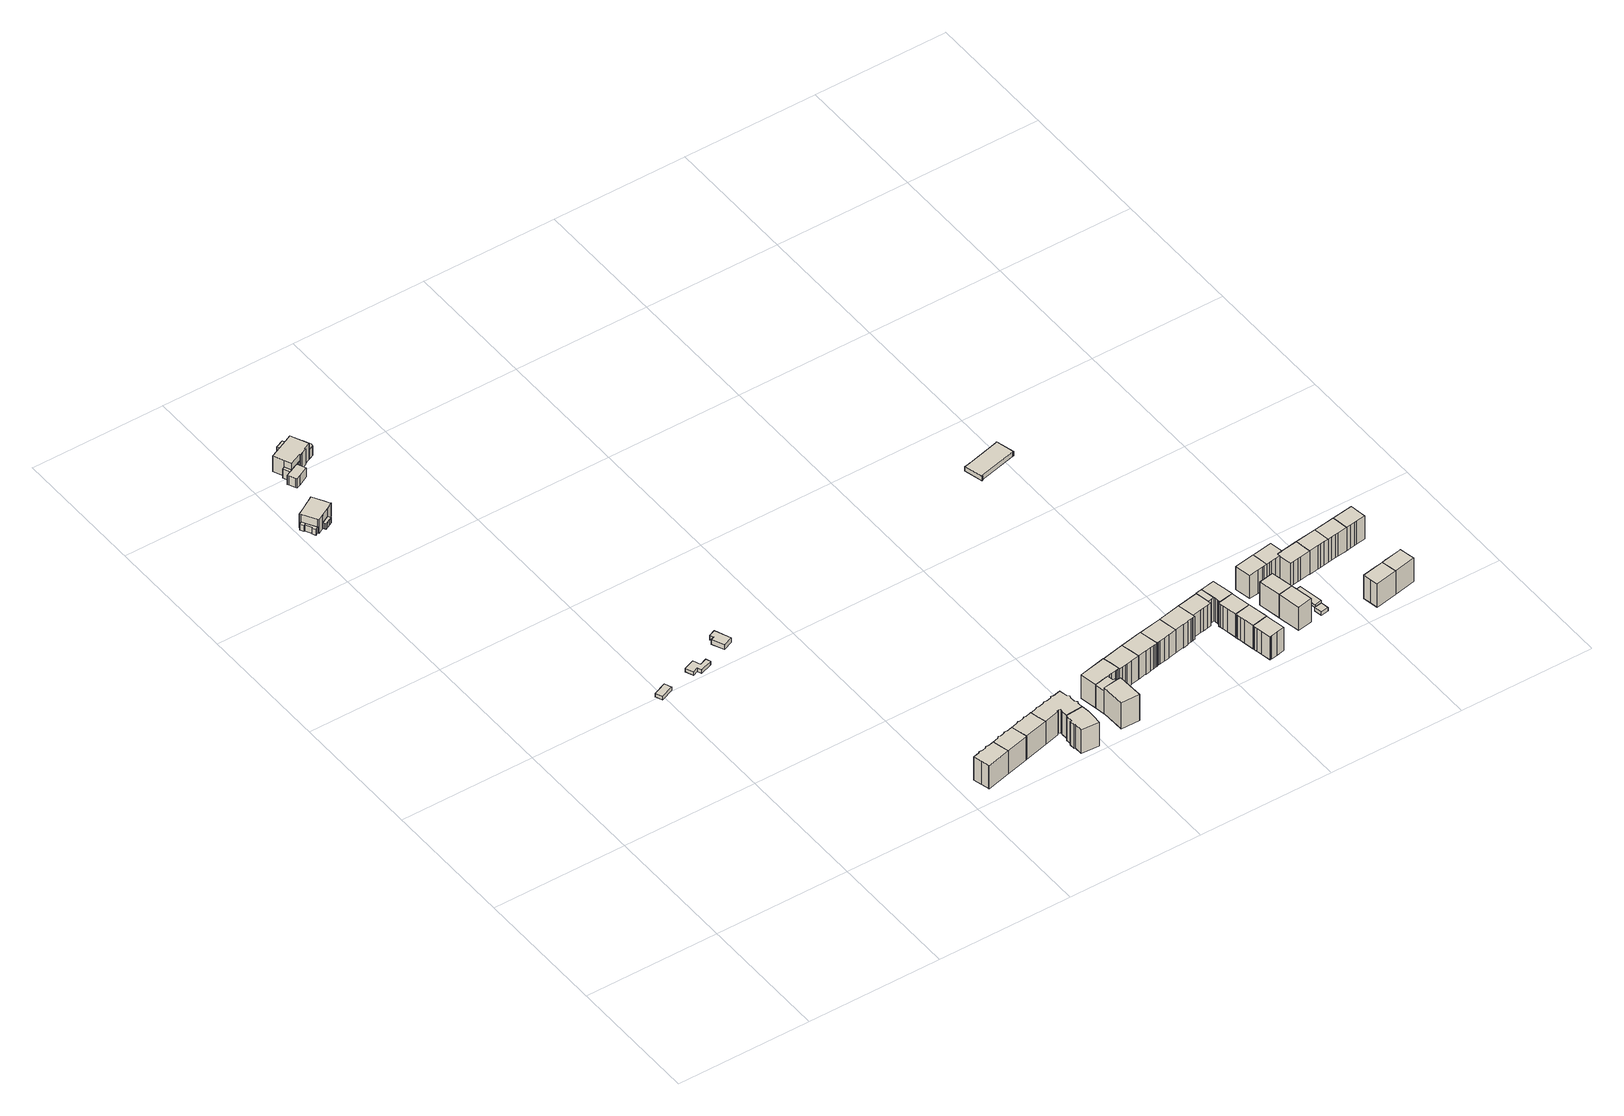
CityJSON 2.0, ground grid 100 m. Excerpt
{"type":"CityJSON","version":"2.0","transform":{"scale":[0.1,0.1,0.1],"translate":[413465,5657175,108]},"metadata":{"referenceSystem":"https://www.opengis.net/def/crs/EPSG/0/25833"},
"CityObjects":{
"building1":{"type":"Building","attributes":{"Gemeindeschluessel":14612000,"Geometrietyp2DReferenz":"3000","function":"31001_9998","roofType":"9999"},"children":["building1-1","building1-2","building1-3","building1-4","building1-5"]},
"building1-1":{"type":"BuildingPart","attributes":{"Dachtyp_tdc":"tdcFreeFormRoof","Dachneigung":37.54,"QualitaetDacherkennung":12,"Geometrietyp2DReferenz":"3000","measuredHeight":5.53,"roofType":"5000"},"parents":["building1"],"geometry":[{"type":"Solid","lod":"1","boundaries":[[[[0,1,2,3,4]],[[5,6,7,8,9]],[[4,6,5,0]],[[3,7,6,4]],[[2,8,7,3]],[[1,9,8,2]],[[0,5,9,1]]]]}]},
"building1-2":{"type":"BuildingPart","attributes":{"Dachtyp_tdc":"tdcPolyFlatRoof","Dachneigung":0,"QualitaetDacherkennung":38,"Geometrietyp2DReferenz":"3000","measuredHeight":4.51,"roofType":"1000"},"parents":["building1"],"geometry":[{"type":"MultiSurface","lod":"1","boundaries":[[[10,11,12,13,14,15,16,17]],[[18,19,20,21,22,23,24,25]],[[17,19,18,10]],[[16,20,19,17]],[[15,21,20,16]],[[14,22,21,15]],[[24,12,11,25]],[[10,18,25,11]]]}]},
"building1-3":{"type":"BuildingPart","attributes":{"Dachtyp_tdc":"tdcFreeFormRoof","Dachneigung":54.99,"QualitaetDacherkennung":22,"Geometrietyp2DReferenz":"3000","measuredHeight":5.43,"roofType":"5000"},"parents":["building1"],"geometry":[{"type":"Solid","lod":"1","boundaries":[[[[26,27,28,29,30,31,32,33]],[[34,35,36,37,38,39,40,41]],[[32,35,34,33]],[[31,36,35,32]],[[30,37,36,31]],[[29,38,37,30]],[[28,39,38,29]],[[27,40,39,28]],[[26,41,40,27]],[[33,34,41,26]]]]}]},
"building1-4":{"type":"BuildingPart","attributes":{"Dachtyp_tdc":"tdcFreeFormRoof","Dachneigung":34.6,"QualitaetDacherkennung":12,"Geometrietyp2DReferenz":"3000","measuredHeight":5.37,"roofType":"5000"},"parents":["building1"],"geometry":[{"type":"Solid","lod":"1","boundaries":[[[[42,43,44,45,46,47,48]],[[49,50,51,52,53,8,7]],[[47,50,49,48]],[[46,51,50,47]],[[45,52,51,46]],[[44,53,52,45]],[[43,8,53,44]],[[42,7,8,43]],[[48,49,7,42]]]]}]},
"building1-5":{"type":"BuildingPart","attributes":{"Dachtyp_tdc":"tdcHipRoof","Dachneigung":27.83,"QualitaetDacherkennung":69,"Geometrietyp2DReferenz":"3000","measuredHeight":13.16,"roofType":"3200"},"parents":["building1"],"geometry":[{"type":"Solid","lod":"1","boundaries":[[[[54,55,56,57,58,59,60,61,62,63,64,65,66]],[[67,68,25,23,69,34,41,70,49,6,71,72,73]],[[66,68,67,54]],[[65,25,68,66]],[[64,23,25,65]],[[63,69,23,64]],[[62,34,69,63]],[[61,41,34,62]],[[60,70,41,61]],[[59,49,70,60]],[[58,6,49,59]],[[57,71,6,58]],[[56,72,71,57]],[[55,73,72,56]],[[54,67,73,55]]]]}]},
"building2":{"type":"Building","attributes":{"Dachtyp_tdc":"tdcPolyFlatRoof","Gemeindeschluessel":14612000,"Dachneigung":0,"QualitaetDacherkennung":56,"Geometrietyp2DReferenz":"3000","measuredHeight":3,"function":"31001_9998","roofType":"1000"},"geometry":[{"type":"Solid","lod":"1","boundaries":[[[[74,75,76,77,78,79,80]],[[81,82,83,84,85,86,87]],[[80,82,81,74]],[[79,83,82,80]],[[78,84,83,79]],[[77,85,84,78]],[[76,86,85,77]],[[75,87,86,76]],[[74,81,87,75]]]]}]},
"building3":{"type":"Building","attributes":{"Gemeindeschluessel":14612000,"Geometrietyp2DReferenz":"3000","function":"31001_9998","roofType":"9999"},"children":["building3-1","building3-2","building3-3","building3-4","building3-5"]},
"building3-1":{"type":"BuildingPart","attributes":{"Dachtyp_tdc":"tdcPolyFlatRoof","Dachneigung":0,"QualitaetDacherkennung":56,"Geometrietyp2DReferenz":"3000","measuredHeight":7.68,"roofType":"1000"},"parents":["building3"],"geometry":[{"type":"Solid","lod":"1","boundaries":[[[[88,89,90,91]],[[92,93,94,95]],[[91,93,92,88]],[[90,94,93,91]],[[89,95,94,90]],[[88,92,95,89]]]]}]},
"building3-2":{"type":"BuildingPart","attributes":{"Dachtyp_tdc":"tdcPolyFlatRoof","Dachneigung":0,"QualitaetDacherkennung":40,"Geometrietyp2DReferenz":"3000","measuredHeight":7.78,"roofType":"1000"},"parents":["building3"],"geometry":[{"type":"Solid","lod":"1","boundaries":[[[[96,97,98,99,100,101,102,103,104,105]],[[92,106,107,108,109,110,111,112,113,93]],[[105,92,93,96]],[[104,106,92,105]],[[103,107,106,104]],[[102,108,107,103]],[[101,109,108,102]],[[100,110,109,101]],[[99,111,110,100]],[[98,112,111,99]],[[97,113,112,98]],[[96,93,113,97]]]]}]},
"building3-3":{"type":"BuildingPart","attributes":{"Dachtyp_tdc":"tdcFreeFormRoof","Dachneigung":13.92,"QualitaetDacherkennung":42,"Geometrietyp2DReferenz":"3000","measuredHeight":12.1,"roofType":"5000"},"parents":["building3"],"geometry":[{"type":"Solid","lod":"1","boundaries":[[[[114,115,116,117,118,119]],[[120,121,122,123,124,125]],[[119,121,120,114]],[[118,122,121,119]],[[117,123,122,118]],[[116,124,123,117]],[[115,125,124,116]],[[114,120,125,115]]]]}]},
"building3-4":{"type":"BuildingPart","attributes":{"Dachtyp_tdc":"tdcGableRoof","Dachneigung":20.52,"QualitaetDacherkennung":22,"Geometrietyp2DReferenz":"3000","measuredHeight":15.48,"roofType":"3100"},"parents":["building3"],"geometry":[{"type":"Solid","lod":"1","boundaries":[[[[126,127,128,129,130,131,132,133,134,135,136,137,138,139,140,141]],[[92,95,142,143,120,144,125,145,146,147,148,149,150,151,152,106]],[[141,92,106,126]],[[140,95,92,141]],[[139,142,95,140]],[[138,143,142,139]],[[137,120,143,138]],[[136,144,120,137]],[[135,125,144,136]],[[134,145,125,135]],[[133,146,145,134]],[[132,147,146,133]],[[131,148,147,132]],[[130,149,148,131]],[[129,150,149,130]],[[128,151,150,129]],[[127,152,151,128]],[[126,106,152,127]]]]}]},
"building3-5":{"type":"BuildingPart","attributes":{"Dachtyp_tdc":"tdcPolyFlatRoof","Dachneigung":0,"QualitaetDacherkennung":51,"Geometrietyp2DReferenz":"3000","measuredHeight":7.84,"roofType":"1000"},"parents":["building3"],"geometry":[{"type":"Solid","lod":"1","boundaries":[[[[153,154,155,156,157,158]],[[146,159,160,161,162,147]],[[158,159,146,153]],[[157,160,159,158]],[[156,161,160,157]],[[155,162,161,156]],[[154,147,162,155]],[[153,146,147,154]]]]}]},
"building4":{"type":"Building","attributes":{"Dachtyp_tdc":"tdcPolyFlatRoof","Gemeindeschluessel":14612000,"Dachneigung":0,"QualitaetDacherkennung":77,"Geometrietyp2DReferenz":"3000","measuredHeight":3,"function":"31001_9998","roofType":"1000"},"geometry":[{"type":"Solid","lod":"1","boundaries":[[[[163,164,165,166,167,168,169,170]],[[171,172,173,174,175,176,177,178]],[[170,172,171,163]],[[169,173,172,170]],[[168,174,173,169]],[[167,175,174,168]],[[166,176,175,167]],[[165,177,176,166]],[[164,178,177,165]],[[163,171,178,164]]]]}]},
"building5":{"type":"Building","attributes":{"Dachtyp_tdc":"tdcFreeFormRoof","Gemeindeschluessel":14612000,"Dachneigung":10.22,"QualitaetDacherkennung":84,"Geometrietyp2DReferenz":"3000","measuredHeight":4.33,"function":"31001_9998","roofType":"5000"},"geometry":[{"type":"Solid","lod":"1","boundaries":[[[[179,180,181,182,183,184]],[[185,186,187,188,189,190]],[[184,186,185,179]],[[183,187,186,184]],[[182,188,187,183]],[[181,189,188,182]],[[180,190,189,181]],[[179,185,190,180]]]]}]},
"building6":{"type":"Building","attributes":{"Dachtyp_tdc":"tdcGableRoof","Gemeindeschluessel":14612000,"Dachneigung":38.99,"QualitaetDacherkennung":72,"Geometrietyp2DReferenz":"3000","measuredHeight":22.59,"function":"31001_9998","roofType":"3100"},"geometry":[{"type":"Solid","lod":"1","boundaries":[[[[191,192,193,194,195,196,197,198,199,200,201,202,203,204]],[[205,206,207,208,209,210,211,212,213,214,215,216,217,218]],[[204,206,205,191]],[[203,207,206,204]],[[202,208,207,203]],[[201,209,208,202]],[[200,210,209,201]],[[199,211,210,200]],[[198,212,211,199]],[[197,213,212,198]],[[196,214,213,197]],[[195,215,214,196]],[[194,216,215,195]],[[193,217,216,194]],[[192,218,217,193]],[[191,205,218,192]]]]}]},
"building7":{"type":"Building","attributes":{"Dachtyp_tdc":"tdcFreeFormRoof","Gemeindeschluessel":14612000,"Dachneigung":38.68,"QualitaetDacherkennung":72,"Geometrietyp2DReferenz":"3000","measuredHeight":22.57,"function":"31001_9998","roofType":"5000"},"geometry":[{"type":"Solid","lod":"1","boundaries":[[[[219,220,221,222,223,224,225,226,199,197,227,228]],[[229,230,231,213,211,232,233,234,235,236,237,238]],[[228,230,229,219]],[[227,231,230,228]],[[197,213,231,227]],[[199,211,213,197]],[[226,232,211,199]],[[225,233,232,226]],[[224,234,233,225]],[[223,235,234,224]],[[222,236,235,223]],[[221,237,236,222]],[[220,238,237,221]],[[219,229,238,220]]]]}]},
"building8":{"type":"Building","attributes":{"Dachtyp_tdc":"tdcGableRoof","Gemeindeschluessel":14612000,"Dachneigung":38.67,"QualitaetDacherkennung":61,"Geometrietyp2DReferenz":"3000","measuredHeight":22.52,"function":"31001_9998","roofType":"3100"},"geometry":[{"type":"Solid","lod":"1","boundaries":[[[[239,240,241,242,243,244,245,246,247,248,249,250,251,252]],[[253,254,255,256,257,258,259,260,261,262,230,263,229,264]],[[252,254,253,239]],[[251,255,254,252]],[[250,256,255,251]],[[249,257,256,250]],[[248,258,257,249]],[[247,259,258,248]],[[246,260,259,247]],[[245,261,260,246]],[[244,262,261,245]],[[243,230,262,244]],[[242,263,230,243]],[[241,229,263,242]],[[240,264,229,241]],[[239,253,264,240]]]]}]},
"building9":{"type":"Building","attributes":{"Dachtyp_tdc":"tdcFreeFormRoof","Gemeindeschluessel":14612000,"Dachneigung":10.52,"QualitaetDacherkennung":20,"Geometrietyp2DReferenz":"3000","measuredHeight":22.15,"function":"31001_9998","roofType":"5000"},"geometry":[{"type":"Solid","lod":"1","boundaries":[[[[265,266,267,268,269,270,271,272,273,274,275,276,277,278,279,280,281,282,283,284,285,286,287,288,289,290,291,292]],[[293,294,295,296,297,298,299,300,301,302,303,304,305,306,307,308,262,260,309,310,311,312,313,314,315,316,317,318]],[[292,294,293,265]],[[291,295,294,292]],[[290,296,295,291]],[[289,297,296,290]],[[288,298,297,289]],[[287,299,298,288]],[[286,300,299,287]],[[285,301,300,286]],[[284,302,301,285]],[[283,303,302,284]],[[282,304,303,283]],[[281,305,304,282]],[[280,306,305,281]],[[279,307,306,280]],[[278,308,307,279]],[[277,262,308,278]],[[276,260,262,277]],[[275,309,260,276]],[[274,310,309,275]],[[273,311,310,274]],[[272,312,311,273]],[[271,313,312,272]],[[270,314,313,271]],[[269,315,314,270]],[[268,316,315,269]],[[267,317,316,268]],[[266,318,317,267]],[[265,293,318,266]]]]}]},
"building10":{"type":"Building","attributes":{"Dachtyp_tdc":"tdcFreeFormRoof","Gemeindeschluessel":14612000,"Dachneigung":33.55,"QualitaetDacherkennung":65,"Geometrietyp2DReferenz":"3000","measuredHeight":22.98,"function":"31001_9998","roofType":"5000"},"geometry":[{"type":"Solid","lod":"1","boundaries":[[[[319,320,321,322,323,324,325,326,327,328,329,330,331]],[[332,333,334,335,336,337,338,339,340,341,342,343,344]],[[331,333,332,319]],[[330,334,333,331]],[[329,335,334,330]],[[328,336,335,329]],[[327,337,336,328]],[[326,338,337,327]],[[325,339,338,326]],[[324,340,339,325]],[[323,341,340,324]],[[322,342,341,323]],[[321,343,342,322]],[[320,344,343,321]],[[319,332,344,320]]]]}]},
"building11":{"type":"Building","attributes":{"Dachtyp_tdc":"tdcPolyFlatRoof","Gemeindeschluessel":14612000,"Dachneigung":0,"QualitaetDacherkennung":39,"Geometrietyp2DReferenz":"3000","measuredHeight":21.98,"function":"31001_9998","roofType":"1000"},"geometry":[{"type":"Solid","lod":"1","boundaries":[[[[345,346,347,348,349]],[[350,351,352,353,354]],[[349,351,350,345]],[[348,352,351,349]],[[347,353,352,348]],[[346,354,353,347]],[[345,350,354,346]]]]}]},
"building12":{"type":"Building","attributes":{"Gemeindeschluessel":14612000,"Geometrietyp2DReferenz":"3000","function":"31001_9998","roofType":"9999"},"children":["building12-1","building12-2"]},
"building12-1":{"type":"BuildingPart","attributes":{"Dachtyp_tdc":"tdcGableRoof","Dachneigung":11.78,"QualitaetDacherkennung":37,"Geometrietyp2DReferenz":"3000","measuredHeight":21.66,"roofType":"3100"},"parents":["building12"],"geometry":[{"type":"Solid","lod":"1","boundaries":[[[[355,356,357,358,359,360,361,362,363,364]],[[365,366,367,368,369,370,371,372,373,374]],[[364,366,365,355]],[[363,367,366,364]],[[362,368,367,363]],[[361,369,368,362]],[[360,370,369,361]],[[359,371,370,360]],[[358,372,371,359]],[[357,373,372,358]],[[356,374,373,357]],[[355,365,374,356]]]]}]},
"building12-2":{"type":"BuildingPart","attributes":{"Dachtyp_tdc":"tdcHipAndGableRoof","Dachneigung":33.48,"QualitaetDacherkennung":50,"Geometrietyp2DReferenz":"3000","measuredHeight":22.66,"roofType":"5000"},"parents":["building12"],"geometry":[{"type":"Solid","lod":"1","boundaries":[[[[375,376,377,378,379,380,381,382,383,384,385,386]],[[387,388,389,390,391,392,367,366,374,393,394,395]],[[386,388,387,375]],[[385,389,388,386]],[[384,390,389,385]],[[383,391,390,384]],[[382,392,391,383]],[[381,367,392,382]],[[380,366,367,381]],[[379,374,366,380]],[[378,393,374,379]],[[377,394,393,378]],[[376,395,394,377]],[[375,387,395,376]]]]}]},
"building13":{"type":"Building","attributes":{"Dachtyp_tdc":"tdcGableRoof","Gemeindeschluessel":14612000,"Dachneigung":37.56,"QualitaetDacherkennung":75,"Geometrietyp2DReferenz":"3000","measuredHeight":22.7,"function":"31001_9998","roofType":"3100"},"geometry":[{"type":"Solid","lod":"1","boundaries":[[[[396,397,398,399,400,401,402,403,404,405,406,407,408]],[[409,410,411,412,413,414,415,416,417,418,419,420,421]],[[408,410,409,396]],[[407,411,410,408]],[[406,412,411,407]],[[405,413,412,406]],[[404,414,413,405]],[[403,415,414,404]],[[402,416,415,403]],[[401,417,416,402]],[[400,418,417,401]],[[399,419,418,400]],[[398,420,419,399]],[[397,421,420,398]],[[396,409,421,397]]]]}]},
"building14":{"type":"Building","attributes":{"Dachtyp_tdc":"tdcGableRoof","Gemeindeschluessel":14612000,"Dachneigung":37.58,"QualitaetDacherkennung":75,"Geometrietyp2DReferenz":"3000","measuredHeight":22.75,"function":"31001_9998","roofType":"3100"},"geometry":[{"type":"Solid","lod":"1","boundaries":[[[[422,423,424,425,426,427,428,429,430,431,432,433,434,435]],[[436,437,438,439,440,441,442,410,443,421,444,445,446,447]],[[435,437,436,422]],[[434,438,437,435]],[[433,439,438,434]],[[432,440,439,433]],[[431,441,440,432]],[[430,442,441,431]],[[429,410,442,430]],[[428,443,410,429]],[[427,421,443,428]],[[426,444,421,427]],[[425,445,444,426]],[[424,446,445,425]],[[423,447,446,424]],[[422,436,447,423]]]]}]},
"building15":{"type":"Building","attributes":{"Dachtyp_tdc":"tdcFreeFormRoof","Gemeindeschluessel":14612000,"Dachneigung":36.89,"QualitaetDacherkennung":49,"Geometrietyp2DReferenz":"3000","measuredHeight":22.26,"function":"31001_9998","roofType":"5000"},"geometry":[{"type":"Solid","lod":"1","boundaries":[[[[448,449,450,451,452,453,454,455,456,457,458,459]],[[444,460,461,462,463,464,465,466,467,468,469,446]],[[459,460,444,448]],[[458,461,460,459]],[[457,462,461,458]],[[456,463,462,457]],[[455,464,463,456]],[[454,465,464,455]],[[453,466,465,454]],[[452,467,466,453]],[[451,468,467,452]],[[450,469,468,451]],[[449,446,469,450]],[[448,444,446,449]]]]}]},
"building16":{"type":"Building","attributes":{"Dachtyp_tdc":"tdcGableRoof","Gemeindeschluessel":14612000,"Dachneigung":37.35,"QualitaetDacherkennung":48,"Geometrietyp2DReferenz":"3000","measuredHeight":22.16,"function":"31001_9998","roofType":"3100"},"geometry":[{"type":"Solid","lod":"1","boundaries":[[[[470,471,472,473,474,459,475,458,476,477,478,479,480,481,482]],[[483,484,485,486,487,488,489,490,461,491,460,492,493,494,495]],[[482,484,483,470]],[[481,485,484,482]],[[480,486,485,481]],[[479,487,486,480]],[[478,488,487,479]],[[477,489,488,478]],[[476,490,489,477]],[[458,461,490,476]],[[475,491,461,458]],[[459,460,491,475]],[[474,492,460,459]],[[473,493,492,474]],[[472,494,493,473]],[[471,495,494,472]],[[470,483,495,471]]]]}]},
"building17":{"type":"Building","attributes":{"Dachtyp_tdc":"tdcFreeFormRoof","Gemeindeschluessel":14612000,"Dachneigung":37.31,"QualitaetDacherkennung":61,"Geometrietyp2DReferenz":"3000","measuredHeight":21.75,"function":"31001_9998","roofType":"5000"},"geometry":[{"type":"Solid","lod":"1","boundaries":[[[[496,497,474,472,498,499,500,501]],[[502,503,504,505,506,507,508,509]],[[501,503,502,496]],[[500,504,503,501]],[[499,505,504,500]],[[498,506,505,499]],[[472,507,506,498]],[[474,508,507,472]],[[497,509,508,474]],[[496,502,509,497]]]]}]},
"building18":{"type":"Building","attributes":{"Dachtyp_tdc":"tdcGableRoof","Gemeindeschluessel":14612000,"Dachneigung":37.19,"QualitaetDacherkennung":61,"Geometrietyp2DReferenz":"3000","measuredHeight":21.91,"function":"31001_9998","roofType":"3100"},"geometry":[{"type":"Solid","lod":"1","boundaries":[[[[510,511,512,513,514,515,516,517,518,519,520]],[[521,522,523,524,525,526,527,528,529,530,531]],[[520,522,521,510]],[[519,523,522,520]],[[518,524,523,519]],[[517,525,524,518]],[[516,526,525,517]],[[515,527,526,516]],[[514,528,527,515]],[[513,529,528,514]],[[512,530,529,513]],[[511,531,530,512]],[[510,521,531,511]]]]}]},
"building19":{"type":"Building","attributes":{"Dachtyp_tdc":"tdcFreeFormRoof","Gemeindeschluessel":14612000,"Dachneigung":37.47,"QualitaetDacherkennung":62,"Geometrietyp2DReferenz":"3000","measuredHeight":21.95,"function":"31001_9998","roofType":"5000"},"geometry":[{"type":"Solid","lod":"1","boundaries":[[[[532,533,534,535,536,537,538]],[[539,540,527,525,541,542,543]],[[538,540,539,532]],[[537,527,540,538]],[[536,525,527,537]],[[535,541,525,536]],[[534,542,541,535]],[[533,543,542,534]],[[532,539,543,533]]]]}]},
"building20":{"type":"Building","attributes":{"Dachtyp_tdc":"tdcGableRoof","Gemeindeschluessel":14612000,"Dachneigung":36.87,"QualitaetDacherkennung":61,"Geometrietyp2DReferenz":"3000","measuredHeight":21.86,"function":"31001_9998","roofType":"3100"},"geometry":[{"type":"Solid","lod":"1","boundaries":[[[[544,538,545,546,547,548,549,550,551,552,553,532]],[[554,555,556,557,558,559,560,561,562,563,564,565]],[[532,555,554,544]],[[553,556,555,532]],[[552,557,556,553]],[[551,558,557,552]],[[550,559,558,551]],[[549,560,559,550]],[[548,561,560,549]],[[547,562,561,548]],[[546,563,562,547]],[[545,564,563,546]],[[538,565,564,545]],[[544,554,565,538]]]]}]},
"building21":{"type":"Building","attributes":{"Gemeindeschluessel":14612000,"Geometrietyp2DReferenz":"3000","function":"31001_9998","roofType":"9999"},"children":["building21-1","building21-2"]},
"building21-1":{"type":"BuildingPart","attributes":{"Dachtyp_tdc":"tdcHipAndGableRoof","Dachneigung":33.11,"QualitaetDacherkennung":47,"Geometrietyp2DReferenz":"3000","measuredHeight":21.76,"roofType":"5000"},"parents":["building21"],"geometry":[{"type":"Solid","lod":"1","boundaries":[[[[566,567,568,569,570,571,572,573,574,575,576,577]],[[562,578,579,580,581,582,583,584,585,586,564,587]],[[577,578,562,566]],[[576,579,578,577]],[[575,580,579,576]],[[574,581,580,575]],[[573,582,581,574]],[[572,583,582,573]],[[571,584,583,572]],[[570,585,584,571]],[[569,586,585,570]],[[568,564,586,569]],[[567,587,564,568]],[[566,562,587,567]]]]}]},
"building21-2":{"type":"BuildingPart","attributes":{"Dachtyp_tdc":"tdcGableRoof","Dachneigung":12.91,"QualitaetDacherkennung":57,"Geometrietyp2DReferenz":"3000","measuredHeight":21.29,"roofType":"3100"},"parents":["building21"],"geometry":[{"type":"Solid","lod":"1","boundaries":[[[[588,589,590,591,592,593]],[[584,594,595,596,597,585]],[[593,594,584,588]],[[592,595,594,593]],[[591,596,595,592]],[[590,597,596,591]],[[589,585,597,590]],[[588,584,585,589]]]]}]},
"building22":{"type":"Building","attributes":{"Dachtyp_tdc":"tdcPolyFlatRoof","Gemeindeschluessel":14612000,"Dachneigung":5.59,"QualitaetDacherkennung":74,"Geometrietyp2DReferenz":"3000","measuredHeight":4.55,"function":"31001_9998","roofType":"2100"},"geometry":[{"type":"Solid","lod":"1","boundaries":[[[[598,599,600,601,602,603,604,605,606,607,608,609,610,611]],[[612,613,614,615,616,617,618,619,620,621,622,623,624,625]],[[611,613,612,598]],[[610,614,613,611]],[[609,615,614,610]],[[608,616,615,609]],[[607,617,616,608]],[[606,618,617,607]],[[605,619,618,606]],[[604,620,619,605]],[[603,621,620,604]],[[602,622,621,603]],[[601,623,622,602]],[[600,624,623,601]],[[599,625,624,600]],[[598,612,625,599]]]]}]},
"building23":{"type":"Building","attributes":{"Dachtyp_tdc":"tdcFreeFormRoof","Gemeindeschluessel":14612000,"Dachneigung":36.78,"QualitaetDacherkennung":77,"Geometrietyp2DReferenz":"3000","measuredHeight":21.89,"function":"31001_9998","roofType":"5000"},"geometry":[{"type":"Solid","lod":"1","boundaries":[[[[626,627,628,629,630,631]],[[632,633,634,635,636,637]],[[631,633,632,626]],[[630,634,633,631]],[[629,635,634,630]],[[628,636,635,629]],[[627,637,636,628]],[[626,632,637,627]]]]}]},
"building24":{"type":"Building","attributes":{"Dachtyp_tdc":"tdcFreeFormRoof","Gemeindeschluessel":14612000,"Dachneigung":36.45,"QualitaetDacherkennung":78,"Geometrietyp2DReferenz":"3000","measuredHeight":21.71,"function":"31001_9998","roofType":"5000"},"geometry":[{"type":"Solid","lod":"1","boundaries":[[[[626,631,638,639,640]],[[641,642,643,644,645]],[[640,642,641,626]],[[639,643,642,640]],[[638,644,643,639]],[[631,645,644,638]],[[626,641,645,631]]]]}]},
"building25":{"type":"Building","attributes":{"Dachtyp_tdc":"tdcHipAndGableRoof","Gemeindeschluessel":14612000,"Dachneigung":37.34,"QualitaetDacherkennung":56,"Geometrietyp2DReferenz":"3000","measuredHeight":22.02,"function":"31001_9998","roofType":"5000"},"geometry":[{"type":"Solid","lod":"1","boundaries":[[[[646,647,648,649,650,651,652,653]],[[654,655,656,657,658,659,660,661]],[[653,655,654,646]],[[652,656,655,653]],[[651,657,656,652]],[[650,658,657,651]],[[649,659,658,650]],[[648,660,659,649]],[[647,661,660,648]],[[646,654,661,647]]]]}]},
"building26":{"type":"Building","attributes":{"Dachtyp_tdc":"tdcPolyFlatRoof","Gemeindeschluessel":14612000,"Dachneigung":0,"QualitaetDacherkennung":61,"Geometrietyp2DReferenz":"3000","measuredHeight":2.88,"function":"31001_9998","roofType":"1000"},"geometry":[{"type":"Solid","lod":"1","boundaries":[[[[662,663,664,665]],[[666,667,668,669]],[[665,667,666,662]],[[664,668,667,665]],[[663,669,668,664]],[[662,666,669,663]]]]}]},
"building27":{"type":"Building","attributes":{"Dachtyp_tdc":"tdcPolyFlatRoof","Gemeindeschluessel":14612000,"Dachneigung":0,"QualitaetDacherkennung":74,"Geometrietyp2DReferenz":"3000","measuredHeight":2.3,"function":"31001_9998","roofType":"1000"},"geometry":[{"type":"Solid","lod":"1","boundaries":[[[[670,671,672,673]],[[674,675,676,677]],[[673,675,674,670]],[[672,676,675,673]],[[671,677,676,672]],[[670,674,677,671]]]]}]},
"building28":{"type":"Building","attributes":{"Dachtyp_tdc":"tdcFreeFormRoof","Gemeindeschluessel":14612000,"Dachneigung":37.11,"QualitaetDacherkennung":60,"Geometrietyp2DReferenz":"3000","measuredHeight":21.98,"function":"31001_9998","roofType":"5000"},"geometry":[{"type":"Solid","lod":"1","boundaries":[[[[678,648,646,679,680,681,682,683,684]],[[685,686,687,688,689,690,691,692,693]],[[684,686,685,678]],[[683,687,686,684]],[[682,688,687,683]],[[681,689,688,682]],[[680,690,689,681]],[[679,691,690,680]],[[646,692,691,679]],[[648,693,692,646]],[[678,685,693,648]]]]}]},
"building29":{"type":"Building","attributes":{"Dachtyp_tdc":"tdcHipAndGableRoof","Gemeindeschluessel":14612000,"Dachneigung":37.37,"QualitaetDacherkennung":59,"Geometrietyp2DReferenz":"3000","measuredHeight":21.88,"function":"31001_9998","roofType":"5000"},"geometry":[{"type":"Solid","lod":"1","boundaries":[[[[694,695,684,683,682,696,697,698,699,700]],[[701,702,703,704,705,706,707,708,709,710]],[[700,702,701,694]],[[699,703,702,700]],[[698,704,703,699]],[[697,705,704,698]],[[696,706,705,697]],[[682,707,706,696]],[[683,708,707,682]],[[684,709,708,683]],[[695,710,709,684]],[[694,701,710,695]]]]}]},
"building30":{"type":"Building","attributes":{"Dachtyp_tdc":"tdcFreeFormRoof","Gemeindeschluessel":14612000,"Dachneigung":36.82,"QualitaetDacherkennung":59,"Geometrietyp2DReferenz":"3000","measuredHeight":22,"function":"31001_9998","roofType":"5000"},"geometry":[{"type":"Solid","lod":"1","boundaries":[[[[711,712,713,714,715,716,717]],[[718,719,720,721,722,723,724]],[[717,719,718,711]],[[716,720,719,717]],[[715,721,720,716]],[[714,722,721,715]],[[713,723,722,714]],[[712,724,723,713]],[[711,718,724,712]]]]}]},
"building31":{"type":"Building","attributes":{"Dachtyp_tdc":"tdcGableRoof","Gemeindeschluessel":14612000,"Dachneigung":36.87,"QualitaetDacherkennung":70,"Geometrietyp2DReferenz":"3000","measuredHeight":22.02,"function":"31001_9998","roofType":"3100"},"geometry":[{"type":"Solid","lod":"1","boundaries":[[[[725,726,727,728,729,730,731,732]],[[733,734,735,736,737,738,739,740]],[[732,734,733,725]],[[731,735,734,732]],[[730,736,735,731]],[[729,737,736,730]],[[728,738,737,729]],[[727,739,738,728]],[[726,740,739,727]],[[725,733,740,726]]]]}]},
"building32":{"type":"Building","attributes":{"Dachtyp_tdc":"tdcFreeFormRoof","Gemeindeschluessel":14612000,"Dachneigung":37.52,"QualitaetDacherkennung":62,"Geometrietyp2DReferenz":"3000","measuredHeight":21.96,"function":"31001_9998","roofType":"5000"},"geometry":[{"type":"Solid","lod":"1","boundaries":[[[[741,742,743,744,745,746,747]],[[748,749,750,751,752,719,718]],[[747,749,748,741]],[[746,750,749,747]],[[745,751,750,746]],[[744,752,751,745]],[[743,719,752,744]],[[742,718,719,743]],[[741,748,718,742]]]]}]},
"building33":{"type":"Building","attributes":{"Dachtyp_tdc":"tdcGableRoof","Gemeindeschluessel":14612000,"Dachneigung":36.77,"QualitaetDacherkennung":70,"Geometrietyp2DReferenz":"3000","measuredHeight":21.92,"function":"31001_9998","roofType":"3100"},"geometry":[{"type":"Solid","lod":"1","boundaries":[[[[728,727,753,754,755,756,757,758,729]],[[759,760,761,762,763,764,765,766,767]],[[729,760,759,728]],[[758,761,760,729]],[[757,762,761,758]],[[756,763,762,757]],[[755,764,763,756]],[[754,765,764,755]],[[753,766,765,754]],[[727,767,766,753]],[[728,759,767,727]]]]}]},
"building34":{"type":"Building","attributes":{"Dachtyp_tdc":"tdcGableRoof","Gemeindeschluessel":14612000,"Dachneigung":37.19,"QualitaetDacherkennung":62,"Geometrietyp2DReferenz":"3000","measuredHeight":21.91,"function":"31001_9998","roofType":"3100"},"geometry":[{"type":"Solid","lod":"1","boundaries":[[[[768,769,741,770,747,771,772,773,774]],[[775,776,777,778,779,749,780,748,781]],[[774,776,775,768]],[[773,777,776,774]],[[772,778,777,773]],[[771,779,778,772]],[[747,749,779,771]],[[770,780,749,747]],[[741,748,780,770]],[[769,781,748,741]],[[768,775,781,769]]]]}]}
},
"vertices":[
[8,4528,96],[23,4502,96],[28,4505,96],[44,4514,96],[29,4540,96],[8,4528,46],[29,4540,46],[44,4514,46],[28,4505,46],[23,4502,46],
[230,4565,91],[218,4559,91],[231,4535,91],[236,4527,91],[232,4535,91],[243,4542,91],[247,4552,91],[241,4563,91],[230,4565,46],[241,4563,46],[247,4552,46],[243,4542,46],[232,4535,46],[236,4527,46],[231,4535,46],[218,4559,46],
[137,4459,91],[143,4448,91],[149,4438,91],[167,4448,91],[189,4460,91],[207,4471,91],[201,4482,91],[195,4492,91],[195,4492,46],[201,4482,46],[207,4471,46],[189,4460,46],[167,4448,46],[149,4438,46],[143,4448,46],[137,4459,46],
[44,4514,95],[28,4505,95],[55,4458,95],[50,4455,95],[64,4430,95],[68,4433,95],[85,4443,95],[85,4443,46],[68,4433,46],[64,4430,46],[50,4455,46],[55,4458,46],
[128,4614,159],[123,4611,159],[63,4576,159],[22,4552,159],[29,4540,159],[85,4443,159],[91,4432,159],[137,4459,159],[195,4492,159],[241,4519,159],[236,4527,159],[218,4559,159],[172,4639,159],[128,4614,46],[172,4639,46],[241,4519,46],[91,4432,46],[22,4552,46],[63,4576,46],[123,4611,46],
[955,2014,38],[976,1962,38],[1072,2001,38],[1072,2002,38],[1067,2013,38],[1061,2030,38],[1052,2053,38],[955,2014,8],[1052,2053,8],[1061,2030,8],[1067,2013,8],[1072,2002,8],[1072,2001,8],[976,1962,8],
[230,4928,141],[207,4978,141],[188,4968,141],[211,4919,141],[230,4928,64],[211,4919,64],[188,4968,64],[207,4978,64],
[211,4919,142],[178,4904,142],[184,4892,142],[203,4850,142],[208,4840,142],[241,4855,142],[315,4890,142],[287,4952,142],[317,4967,142],[230,4928,142],[317,4967,64],[287,4952,64],[315,4890,64],[241,4855,64],[208,4840,64],[203,4850,64],[184,4892,64],[178,4904,64],
[261,5094,184],[320,5121,184],[318,5126,184],[309,5145,184],[250,5118,184],[259,5099,184],[261,5094,64],[259,5099,64],[250,5118,64],[309,5145,64],[318,5126,64],[320,5121,64],
[317,4967,197],[321,4960,197],[339,4968,197],[379,4987,197],[376,4993,197],[425,5016,197],[426,5016,197],[391,5091,197],[367,5144,197],[320,5121,197],[278,5102,197],[261,5094,197],[213,5072,197],[172,5053,197],[207,4978,197],[230,4928,197],[172,5053,64],[213,5072,64],[278,5102,64],[367,5144,64],[391,5091,64],[426,5016,64],[425,5016,64],[376,4993,64],[379,4987,64],[339,4968,64],[321,4960,64],
[391,5091,143],[426,5016,143],[430,5018,143],[463,5033,143],[468,5053,143],[441,5114,143],[441,5114,64],[468,5053,64],[463,5033,64],[430,5018,64],
[1319,2023,36],[1410,2059,36],[1397,2092,36],[1344,2071,36],[1321,2127,36],[1244,2097,36],[1267,2040,36],[1306,2055,36],[1319,2023,6],[1306,2055,6],[1267,2040,6],[1244,2097,6],[1321,2127,6],[1344,2071,6],[1397,2092,6],[1410,2059,6],
[1635,2152,46],[1587,2269,46],[1539,2249,46],[1551,2222,46],[1524,2211,46],[1563,2123,46],[1635,2152,7],[1563,2123,7],[1524,2211,7],[1551,2222,7],[1539,2249,7],[1587,2269,7],
[2155,205,246],[2114,196,246],[2108,194,246],[2125,131,246],[2140,75,246],[2141,72,246],[2318,116,246],[2303,175,246],[2288,237,246],[2246,227,246],[2227,230,246],[2214,219,246],[2189,213,246],[2167,216,246],[2155,205,50],[2167,216,50],[2189,213,50],[2214,219,50],[2227,230,50],[2246,227,50],[2288,237,50],[2303,175,50],[2318,116,50],[2141,72,50],[2140,75,50],[2125,131,50],[2108,194,50],[2114,196,50],
[2463,281,246],[2418,270,246],[2401,275,246],[2388,263,246],[2366,258,246],[2360,256,246],[2343,261,246],[2331,249,246],[2484,157,246],[2490,160,246],[2463,281,50],[2490,160,50],[2484,157,50],[2331,249,50],[2343,261,50],[2360,256,50],[2366,258,50],[2388,263,50],[2401,275,50],[2418,270,50],
[2523,303,247],[2510,293,247],[2463,281,247],[2477,218,247],[2490,160,247],[2666,203,247],[2651,261,247],[2636,324,247],[2622,319,247],[2604,315,247],[2591,312,247],[2578,316,247],[2569,307,247],[2534,298,247],[2523,303,50],[2534,298,50],[2569,307,50],[2578,316,50],[2591,312,50],[2604,315,50],[2622,319,50],[2636,324,50],[2651,261,50],[2666,203,50],[2477,218,50],[2510,293,50],
[2901,382,246],[2847,369,246],[2828,375,246],[2818,363,246],[2781,355,246],[2763,360,246],[2750,348,246],[2713,340,246],[2696,344,246],[2683,333,246],[2650,326,246],[2636,324,246],[2666,203,246],[2780,232,246],[2783,240,246],[2794,243,246],[2808,238,246],[2810,230,246],[2806,219,246],[2808,174,246],[2933,184,246],[2931,206,246],[2929,220,246],[2937,238,246],[2923,254,246],[2920,291,246],[2926,310,246],[2913,326,246],[2901,382,50],[2913,326,50],[2926,310,50],[2920,291,50],[2923,254,50],[2937,238,50],[2929,220,50],[2931,206,50],[2933,184,50],[2808,174,50],[2806,219,50],[2810,230,50],[2808,238,50],[2794,243,50],[2783,240,50],[2780,232,50],[2650,326,50],[2683,333,50],[2696,344,50],[2713,340,50],[2750,348,50],[2763,360,50],[2781,355,50],[2818,363,50],[2828,375,50],[2847,369,50],
[2939,73,247],[2940,102,247],[2939,129,247],[2933,184,247],[2808,174,247],[2808,173,247],[2799,163,247],[2801,112,247],[2792,112,247],[2793,73,247],[2801,73,247],[2802,9,247],[2936,1,247],[2939,73,47],[2936,1,47],[2802,9,47],[2801,73,47],[2793,73,47],[2792,112,47],[2801,112,47],[2799,163,47],[2808,173,47],[2808,174,47],[2933,184,47],[2939,129,47],[2940,102,47],
[3135,47,273],[3274,44,273],[3267,238,273],[3253,239,273],[3129,224,273],[3135,47,53],[3129,224,53],[3253,239,53],[3267,238,53],[3274,44,53],
[3192,314,247],[3118,300,247],[3129,224,247],[3206,233,247],[3253,239,247],[3248,276,247],[3235,274,247],[3225,321,247],[3238,323,247],[3238,324,247],[3192,314,51],[3238,324,51],[3238,323,51],[3225,321,51],[3235,274,51],[3248,276,51],[3253,239,51],[3206,233,51],[3129,224,51],[3118,300,51],
[3323,336,251],[3310,399,251],[3295,466,251],[3095,425,251],[3118,300,251],[3238,324,251],[3238,323,251],[3257,327,251],[3259,322,251],[3292,329,251],[3304,332,251],[3315,334,251],[3323,336,51],[3315,334,51],[3304,332,51],[3292,329,51],[3259,322,51],[3257,327,51],[3095,425,51],[3295,466,51],[3310,399,51],
[3476,433,249],[3462,502,249],[3295,466,249],[3310,400,249],[3323,336,249],[3323,330,249],[3350,335,249],[3377,340,249],[3389,342,249],[3389,340,249],[3426,347,249],[3426,349,249],[3491,362,249],[3476,433,50],[3491,362,50],[3426,349,50],[3426,347,50],[3389,340,50],[3389,342,50],[3377,340,50],[3350,335,50],[3323,330,50],[3323,336,50],[3310,400,50],[3295,466,50],[3462,502,50],
[3646,392,248],[3654,394,248],[3655,394,248],[3640,467,248],[3627,535,248],[3462,502,248],[3476,434,248],[3491,362,248],[3557,375,248],[3558,372,248],[3595,380,248],[3594,383,248],[3625,388,248],[3638,391,248],[3646,392,50],[3638,391,50],[3625,388,50],[3594,383,50],[3595,380,50],[3558,372,50],[3557,375,50],[3476,434,50],[3627,535,50],[3640,467,50],[3655,394,50],[3654,394,50],
[3627,535,246],[3655,394,246],[3657,394,246],[3664,396,246],[3671,397,246],[3683,399,246],[3723,408,246],[3723,406,246],[3759,412,246],[3759,416,246],[3823,427,246],[3796,566,246],[3796,566,50],[3823,427,50],[3759,416,50],[3759,412,50],[3723,406,50],[3723,408,50],[3683,399,50],[3671,397,50],[3664,396,50],[3657,394,50],
[3990,461,246],[3991,461,246],[3989,475,246],[3979,525,246],[3965,600,246],[3810,491,246],[3890,441,246],[3890,439,246],[3927,446,246],[3927,449,246],[3962,455,246],[3974,458,246],[3979,459,246],[3990,461,50],[3979,459,50],[3974,458,50],[3962,455,50],[3927,449,50],[3927,446,50],[3890,439,50],[3890,441,50],[3810,491,50],[3965,600,50],[3979,525,50],[3989,475,50],[3991,461,50],
[4142,520,246],[4122,627,246],[4057,487,246],[4081,492,246],[4117,498,246],[4145,503,246],[4142,520,54],[4145,503,54],[4117,498,54],[4081,492,54],[4057,487,54],[3989,475,54],[3965,600,54],[4122,627,54],
[4267,30,248],[4272,31,248],[4279,32,248],[4326,42,248],[4387,53,248],[4359,200,248],[4298,188,248],[4239,177,248],[4242,162,248],[4246,142,248],[4253,102,248],[4267,30,52],[4253,102,52],[4246,142,52],[4242,162,52],[4239,177,52],[4298,188,52],[4359,200,52],[4387,53,52],[4326,42,52],[4279,32,52],[4272,31,52],
[4212,326,249],[4215,308,249],[4219,286,249],[4226,248,249],[4239,177,249],[4359,200,249],[4330,349,249],[4212,326,52],[4330,349,52],[4226,248,52],[4219,286,52],[4215,308,52],
[4269,337,249],[4302,495,249],[4242,483,249],[4198,475,249],[4191,474,249],[4186,473,249],[4184,472,249],[4188,455,249],[4191,436,249],[4199,394,249],[4269,337,53],[4212,326,53],[4199,394,53],[4191,436,53],[4188,455,53],[4184,472,53],[4186,473,53],[4191,474,53],[4198,475,53],[4242,483,53],[4302,495,53],[4330,349,53],
[4198,475,252],[4244,484,252],[4302,495,252],[4271,654,252],[4169,636,252],[4188,529,252],[4191,515,252],[4194,499,252],[4194,495,252],[4195,491,252],[4196,486,252],[4197,480,252],[4197,480,53],[4196,486,53],[4195,491,53],[4194,495,53],[4194,499,53],[4191,515,53],[4188,529,53],[4169,636,53],[4271,654,53],[4244,484,53],
[4188,529,251],[4169,636,251],[4149,632,251],[4122,627,251],[4142,520,251],[4168,525,251],[4168,525,53],[4142,520,53],[4122,627,53],[4149,632,53],
[3737,2592,63],[3771,2454,63],[3777,2456,63],[3776,2460,63],[4059,2530,63],[4060,2527,63],[4065,2528,63],[4031,2664,63],[4026,2663,63],[4027,2660,63],[3785,2600,63],[3781,2599,63],[3743,2590,63],[3743,2593,63],[3737,2592,25],[3743,2593,25],[3743,2590,25],[3781,2599,25],[3785,2600,25],[4027,2660,25],[4026,2663,25],[4031,2664,25],[4065,2528,25],[4060,2527,25],[4059,2530,25],[3776,2460,25],[3777,2456,25],[3771,2454,25],
[4539,319,247],[4571,152,247],[4682,174,247],[4659,293,247],[4655,312,247],[4650,340,247],[4539,319,50],[4650,340,50],[4655,312,50],[4659,293,50],[4682,174,50],[4571,152,50],
[4640,392,247],[4618,505,247],[4507,484,247],[4539,319,52],[4507,484,52],[4618,505,52],[4640,392,52],[4650,340,52],
[4636,592,250],[4627,652,250],[4617,712,250],[4467,688,250],[4490,570,250],[4562,580,250],[4600,586,250],[4617,589,250],[4636,592,53],[4617,589,53],[4600,586,53],[4562,580,53],[4490,570,53],[4467,688,53],[4617,712,53],[4627,652,53],
[4765,184,81],[4824,193,81],[4815,252,81],[4756,243,81],[4765,184,52],[4756,243,52],[4815,252,52],[4824,193,52],
[4777,267,74],[4834,278,74],[4800,460,74],[4743,449,74],[4777,267,51],[4743,449,51],[4800,460,51],[4834,278,51],
[4770,737,250],[4661,595,250],[4678,598,250],[4715,603,250],[4749,609,250],[4746,632,250],[4785,638,250],[4770,737,54],[4785,638,54],[4746,632,54],[4749,609,54],[4715,603,54],[4678,598,54],[4661,595,54],[4636,592,54],[4617,712,54],
[4917,596,250],[4909,656,250],[4763,513,250],[4790,517,250],[4831,523,250],[4850,526,250],[4926,536,250],[4917,596,55],[4926,536,55],[4850,526,55],[4831,523,55],[4790,517,55],[4763,513,55],[4749,609,55],[4746,632,55],[4785,638,55],[4909,656,55],
[5066,679,251],[4909,656,251],[4926,536,251],[5000,546,251],[5020,549,251],[5052,554,251],[5083,558,251],[5066,679,54],[5083,558,54],[5052,554,54],[5020,549,54],[5000,546,54],[4926,536,54],[4909,656,54],
[5088,106,246],[5099,47,246],[5261,78,246],[5250,137,246],[5239,193,246],[5209,187,246],[5190,184,246],[5077,162,246],[5088,106,48],[5077,162,48],[5190,184,48],[5209,187,48],[5239,193,48],[5250,137,48],[5261,78,48],[5099,47,48],
[5223,702,250],[5066,679,250],[5083,558,250],[5116,563,250],[5149,568,250],[5169,571,250],[5241,581,250],[5223,702,54],[5241,581,54],[5169,571,54],[5149,568,54],[5116,563,54],
[5423,110,246],[5412,168,246],[5401,224,246],[5398,224,246],[5290,203,246],[5273,200,246],[5250,137,49],[5239,193,49],[5273,200,49],[5290,203,49],[5398,224,49],[5401,224,49],[5412,168,49],[5423,110,49],[5261,78,49],
[5387,664,250],[5379,725,250],[5232,641,250],[5277,587,250],[5309,591,250],[5328,594,250],[5396,604,250],[5387,664,54],[5396,604,54],[5328,594,54],[5309,591,54],[5277,587,54],[5232,641,54],[5379,725,54]
]}
